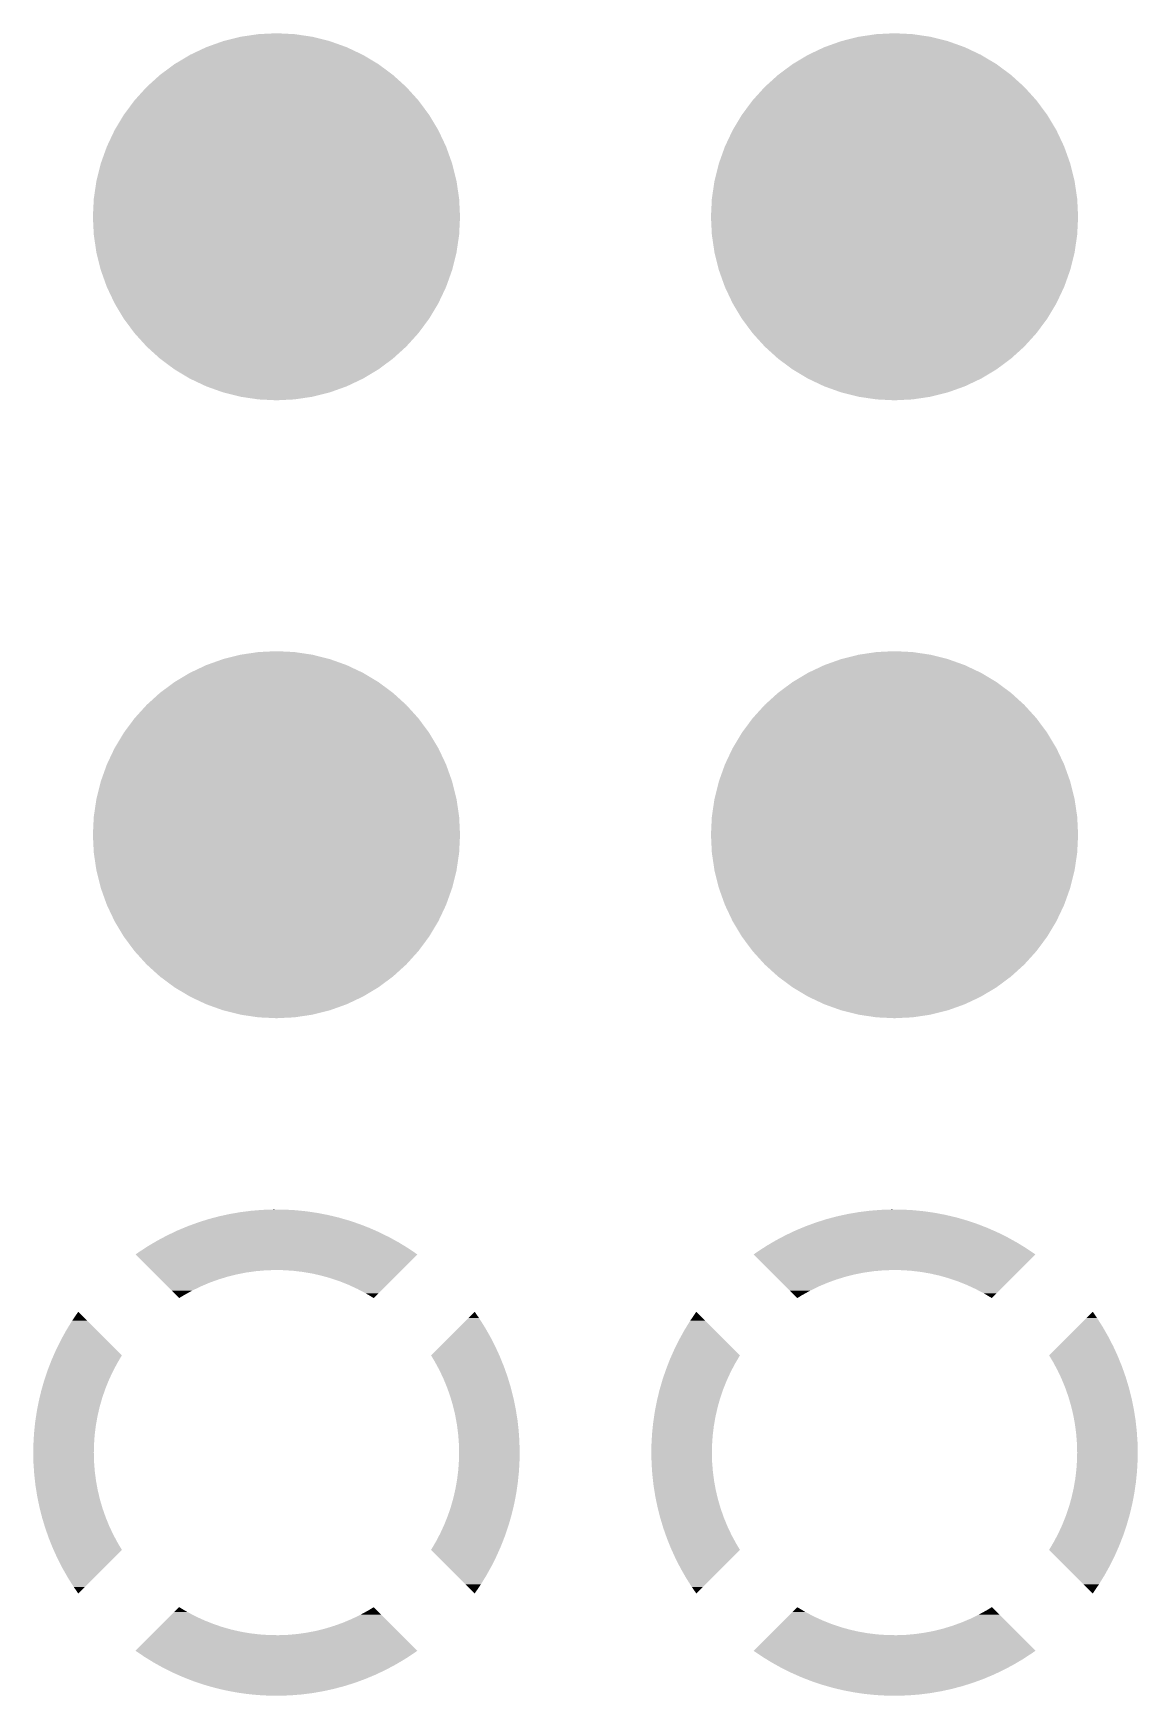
# Model space of a CAD drawing. Extents: x 295 to 953, y 10 to 290.
# Drawn here: x 734.04 to 738.58, y 130.29 to 137.13 of the extents above; entities that cross this region are included whole.
import ezdxf

# ---------------------------------------------------------------- set-up
doc = ezdxf.new("R2010")
doc.units = 0
doc.header["$LTSCALE"] = 5
doc.header["$MEASUREMENT"] = 0
doc.layers.get('0').update_dxf_attribs({"linetype": 'CONTINUOUS', "lineweight": 25})

msp = doc.modelspace()

# ---------------------------------------------------------------- linework, layer by layer
at = {"const_width": 0.7544}
for points in [[(734.6625, 136.3733, 1), (735.4169, 136.3733, 1)], [(737.2025, 136.3733, 1), (737.9569, 136.3733, 1)], [(734.6625, 133.8333, 1), (735.4169, 133.8333, 1)], [(737.2025, 133.8333, 1), (737.9569, 133.8333, 1)]]:
    msp.add_lwpolyline(points, format="xyb", close=True, dxfattribs=at)
for points in [[(734.6999, 132.233), (734.717, 132.2393), (735.3802, 132.233), (735.3616, 132.2393)], [(734.717, 132.2393), (734.7427, 132.2474), (735.3616, 132.2393), (735.3375, 132.2474)], [(734.7427, 132.2474), (734.76, 132.2529), (735.3375, 132.2474), (735.3185, 132.2529)], [(734.76, 132.2529), (734.7862, 132.2599), (735.3185, 132.2529), (735.2942, 132.2599)], [(734.7862, 132.2599), (734.8035, 132.2645), (735.2942, 132.2599), (735.2748, 132.2645)], [(734.8035, 132.2645), (734.8302, 132.2703), (735.2748, 132.2645), (735.2503, 132.2703)], [(734.8302, 132.2703), (734.8475, 132.2741), (735.2503, 132.2703), (735.2305, 132.2741)], [(734.8475, 132.2741), (734.8747, 132.2788), (735.2305, 132.2741), (735.2061, 132.2788)], [(734.8747, 132.2788), (734.8919, 132.2818), (735.2061, 132.2788), (735.1857, 132.2818)], [(734.8919, 132.2818), (734.9199, 132.2853), (735.1857, 132.2818), (735.1615, 132.2853)], [(734.9199, 132.2853), (734.9367, 132.2875), (735.1615, 132.2853), (735.1403, 132.2875)], [(734.9367, 132.2875), (734.9658, 132.2898), (735.1403, 132.2875), (735.1167, 132.2898)], [(734.9658, 132.2898), (734.9816, 132.2911), (735.1167, 132.2898), (735.0933, 132.2911)], [(734.9816, 132.2911), (735.0147, 132.2923), (735.0933, 132.2911), (735.0717, 132.2923)], [(735.0147, 132.2923), (735.0266, 132.2927), (735.0717, 132.2923), (735.0266, 132.2927)], [(737.2399, 132.233), (737.257, 132.2393), (737.9202, 132.233), (737.9016, 132.2393)], [(737.257, 132.2393), (737.2827, 132.2474), (737.9016, 132.2393), (737.8775, 132.2474)], [(737.2827, 132.2474), (737.3, 132.2529), (737.8775, 132.2474), (737.8585, 132.2529)], [(737.3, 132.2529), (737.3262, 132.2599), (737.8585, 132.2529), (737.8342, 132.2599)], [(737.3262, 132.2599), (737.3435, 132.2645), (737.8342, 132.2599), (737.8148, 132.2645)], [(737.3435, 132.2645), (737.3702, 132.2703), (737.8148, 132.2645), (737.7903, 132.2703)], [(737.3702, 132.2703), (737.3875, 132.2741), (737.7903, 132.2703), (737.7705, 132.2741)], [(737.3875, 132.2741), (737.4147, 132.2788), (737.7705, 132.2741), (737.7461, 132.2788)], [(737.4147, 132.2788), (737.4319, 132.2818), (737.7461, 132.2788), (737.7257, 132.2818)], [(737.4319, 132.2818), (737.4599, 132.2853), (737.7257, 132.2818), (737.7015, 132.2853)], [(737.4599, 132.2853), (737.4767, 132.2875), (737.7015, 132.2853), (737.6803, 132.2875)], [(737.4767, 132.2875), (737.5058, 132.2898), (737.6803, 132.2875), (737.6567, 132.2898)], [(737.5058, 132.2898), (737.5216, 132.2911), (737.6567, 132.2898), (737.6333, 132.2911)], [(737.5216, 132.2911), (737.5547, 132.2923), (737.6333, 132.2911), (737.6117, 132.2923)], [(737.5547, 132.2923), (737.5666, 132.2927), (737.6117, 132.2923), (737.5666, 132.2927)], [(734.5366, 132.1567), (734.5526, 132.166), (735.5432, 132.1567), (735.5263, 132.166)], [(734.5526, 132.166), (734.5761, 132.1785), (735.5263, 132.166), (735.5038, 132.1785)], [(734.5761, 132.1785), (734.5924, 132.1871), (735.5038, 132.1785), (735.4864, 132.1871)], [(734.5924, 132.1871), (734.6165, 132.1985), (735.4864, 132.1871), (735.4634, 132.1985)], [(734.6165, 132.1985), (734.6331, 132.2064), (735.4634, 132.1985), (735.4456, 132.2064)], [(734.6331, 132.2064), (734.6578, 132.2167), (735.4456, 132.2064), (735.4222, 132.2167)], [(734.6578, 132.2167), (734.6747, 132.2238), (735.4222, 132.2167), (735.404, 132.2238)], [(734.6747, 132.2238), (734.6999, 132.233), (735.404, 132.2238), (735.3802, 132.233)], [(737.0766, 132.1567), (737.0926, 132.166), (738.0832, 132.1567), (738.0663, 132.166)], [(737.0926, 132.166), (737.1161, 132.1785), (738.0663, 132.166), (738.0438, 132.1785)], [(737.1161, 132.1785), (737.1324, 132.1871), (738.0438, 132.1785), (738.0264, 132.1871)], [(737.1324, 132.1871), (737.1565, 132.1985), (738.0264, 132.1871), (738.0034, 132.1985)], [(737.1565, 132.1985), (737.1731, 132.2064), (738.0034, 132.1985), (737.9856, 132.2064)], [(737.1731, 132.2064), (737.1978, 132.2167), (737.9856, 132.2064), (737.9622, 132.2167)], [(737.1978, 132.2167), (737.2147, 132.2238), (737.9622, 132.2167), (737.944, 132.2238)], [(737.2147, 132.2238), (737.2399, 132.233), (737.944, 132.2238), (737.9202, 132.233)], [(734.4605, 132.1078), (734.4759, 132.1186), (735.6189, 132.1078), (735.603, 132.1186)], [(734.5245, 132.0438), (734.4605, 132.1078), (735.5549, 132.0438), (735.6189, 132.1078)], [(734.4759, 132.1186), (734.4982, 132.1331), (735.603, 132.1186), (735.5816, 132.1331)], [(734.4982, 132.1331), (734.5137, 132.1432), (735.5816, 132.1331), (735.5652, 132.1432)], [(734.5137, 132.1432), (734.5366, 132.1567), (735.5652, 132.1432), (735.5432, 132.1567)], [(737.0005, 132.1078), (737.0159, 132.1186), (738.1589, 132.1078), (738.143, 132.1186)], [(737.0645, 132.0438), (737.0005, 132.1078), (738.0949, 132.0438), (738.1589, 132.1078)], [(737.0159, 132.1186), (737.0382, 132.1331), (738.143, 132.1186), (738.1216, 132.1331)], [(737.0382, 132.1331), (737.0537, 132.1432), (738.1216, 132.1331), (738.1052, 132.1432)], [(737.0537, 132.1432), (737.0766, 132.1567), (738.1052, 132.1432), (738.0832, 132.1567)], [(734.5259, 132.0424), (734.5245, 132.0438), (734.9928, 132.0424), (735.0318, 132.0438)], [(734.5293, 132.039), (734.5259, 132.0424), (734.9539, 132.039), (734.9928, 132.0424)], [(734.5348, 132.0335), (734.5293, 132.039), (734.9152, 132.0335), (734.9539, 132.039)], [(734.5423, 132.026), (734.5348, 132.0335), (734.8769, 132.026), (734.9152, 132.0335)], [(735.0709, 132.0432), (735.0318, 132.0438), (735.5543, 132.0432), (735.5549, 132.0438)], [(735.1098, 132.0406), (735.0709, 132.0432), (735.5517, 132.0406), (735.5543, 132.0432)], [(735.1486, 132.0359), (735.1098, 132.0406), (735.547, 132.0359), (735.5517, 132.0406)], [(735.1871, 132.0293), (735.1486, 132.0359), (735.5404, 132.0293), (735.547, 132.0359)], [(735.2252, 132.0206), (735.1871, 132.0293), (735.5317, 132.0206), (735.5404, 132.0293)], [(737.0659, 132.0424), (737.0645, 132.0438), (737.5328, 132.0424), (737.5718, 132.0438)], [(737.0693, 132.039), (737.0659, 132.0424), (737.4939, 132.039), (737.5328, 132.0424)], [(737.0748, 132.0335), (737.0693, 132.039), (737.4552, 132.0335), (737.4939, 132.039)], [(737.0823, 132.026), (737.0748, 132.0335), (737.4169, 132.026), (737.4552, 132.0335)], [(737.6109, 132.0432), (737.5718, 132.0438), (738.0943, 132.0432), (738.0949, 132.0438)], [(737.6498, 132.0406), (737.6109, 132.0432), (738.0917, 132.0406), (738.0943, 132.0432)], [(737.6886, 132.0359), (737.6498, 132.0406), (738.087, 132.0359), (738.0917, 132.0406)], [(737.7271, 132.0293), (737.6886, 132.0359), (738.0804, 132.0293), (738.087, 132.0359)], [(737.7652, 132.0206), (737.7271, 132.0293), (738.0717, 132.0206), (738.0804, 132.0293)], [(734.5517, 132.0165), (734.5423, 132.026), (734.839, 132.0165), (734.8769, 132.026)], [(734.5631, 132.0051), (734.5517, 132.0165), (734.8017, 132.0051), (734.839, 132.0165)], [(734.5765, 131.9918), (734.5631, 132.0051), (734.765, 131.9918), (734.8017, 132.0051)], [(734.5917, 131.9766), (734.5765, 131.9918), (734.729, 131.9766), (734.765, 131.9918)], [(734.6088, 131.9595), (734.5917, 131.9766), (734.6939, 131.9595), (734.729, 131.9766)], [(735.2627, 132.01), (735.2252, 132.0206), (735.5211, 132.01), (735.5317, 132.0206)], [(735.2997, 131.9974), (735.2627, 132.01), (735.5085, 131.9974), (735.5211, 132.01)], [(735.336, 131.9829), (735.2997, 131.9974), (735.494, 131.9829), (735.5085, 131.9974)], [(735.3714, 131.9666), (735.336, 131.9829), (735.4777, 131.9666), (735.494, 131.9829)], [(735.406, 131.9484), (735.3714, 131.9666), (735.4595, 131.9484), (735.4777, 131.9666)], [(737.0917, 132.0165), (737.0823, 132.026), (737.379, 132.0165), (737.4169, 132.026)], [(737.1031, 132.0051), (737.0917, 132.0165), (737.3417, 132.0051), (737.379, 132.0165)], [(737.1165, 131.9918), (737.1031, 132.0051), (737.305, 131.9918), (737.3417, 132.0051)], [(737.1317, 131.9766), (737.1165, 131.9918), (737.269, 131.9766), (737.305, 131.9918)], [(737.1488, 131.9595), (737.1317, 131.9766), (737.2339, 131.9595), (737.269, 131.9766)], [(737.8027, 132.01), (737.7652, 132.0206), (738.0611, 132.01), (738.0717, 132.0206)], [(737.8397, 131.9974), (737.8027, 132.01), (738.0485, 131.9974), (738.0611, 132.01)], [(737.876, 131.9829), (737.8397, 131.9974), (738.034, 131.9829), (738.0485, 131.9974)], [(737.9114, 131.9666), (737.876, 131.9829), (738.0177, 131.9666), (738.034, 131.9829)], [(737.946, 131.9484), (737.9114, 131.9666), (737.9995, 131.9484), (738.0177, 131.9666)], [(734.6277, 131.9406), (734.6088, 131.9595), (734.6597, 131.9406), (734.6939, 131.9595)], [(734.6398, 131.9285), (734.6277, 131.9406), (734.6398, 131.9285), (734.6597, 131.9406)], [(735.4396, 131.9285), (735.406, 131.9484), (735.4396, 131.9285), (735.4595, 131.9484)], [(737.1677, 131.9406), (737.1488, 131.9595), (737.1997, 131.9406), (737.2339, 131.9595)], [(737.1798, 131.9285), (737.1677, 131.9406), (737.1798, 131.9285), (737.1997, 131.9406)], [(737.9796, 131.9285), (737.946, 131.9484), (737.9796, 131.9285), (737.9995, 131.9484)], [(734.1763, 131.7968), (734.1999, 131.8352), (734.3009, 131.7968), (734.2625, 131.8352)], [(734.1999, 131.8352), (734.2252, 131.8725), (734.2625, 131.8352), (734.2252, 131.8725)], [(735.7898, 131.8081), (735.8279, 131.8462), (735.8964, 131.8081), (735.8723, 131.8462)], [(735.8279, 131.8462), (735.8542, 131.8725), (735.8723, 131.8462), (735.8542, 131.8725)], [(736.7163, 131.7968), (736.7399, 131.8352), (736.8409, 131.7968), (736.8025, 131.8352)], [(736.7399, 131.8352), (736.7652, 131.8725), (736.8025, 131.8352), (736.7652, 131.8725)], [(738.3298, 131.8081), (738.3679, 131.8462), (738.4364, 131.8081), (738.4123, 131.8462)], [(738.3679, 131.8462), (738.3942, 131.8725), (738.4123, 131.8462), (738.3942, 131.8725)], [(734.1345, 131.717), (734.1545, 131.7574), (734.3807, 131.717), (734.3403, 131.7574)], [(734.1545, 131.7574), (734.1763, 131.7968), (734.3403, 131.7574), (734.3009, 131.7968)], [(735.7105, 131.7289), (735.7506, 131.769), (735.9393, 131.7289), (735.9187, 131.769)], [(735.7506, 131.769), (735.7898, 131.8081), (735.9187, 131.769), (735.8964, 131.8081)], [(736.6745, 131.717), (736.6945, 131.7574), (736.9207, 131.717), (736.8803, 131.7574)], [(736.6945, 131.7574), (736.7163, 131.7968), (736.8803, 131.7574), (736.8409, 131.7968)], [(738.2505, 131.7289), (738.2906, 131.769), (738.4793, 131.7289), (738.4587, 131.769)], [(738.2906, 131.769), (738.3298, 131.8081), (738.4587, 131.769), (738.4364, 131.8081)], [(734.1163, 131.6758), (734.124, 131.6932), (734.3942, 131.6758), (734.4045, 131.6932)], [(734.124, 131.6932), (734.1345, 131.717), (734.4045, 131.6932), (734.3807, 131.717)], [(735.6749, 131.6932), (735.7105, 131.7289), (735.9556, 131.6932), (735.9393, 131.7289)], [(735.6781, 131.6879), (735.6749, 131.6932), (735.958, 131.6879), (735.9556, 131.6932)], [(735.6909, 131.6665), (735.6781, 131.6879), (735.9666, 131.6665), (735.958, 131.6879)], [(736.6563, 131.6758), (736.664, 131.6932), (736.9342, 131.6758), (736.9445, 131.6932)], [(736.664, 131.6932), (736.6745, 131.717), (736.9445, 131.6932), (736.9207, 131.717)], [(738.2149, 131.6932), (738.2505, 131.7289), (738.4956, 131.6932), (738.4793, 131.7289)], [(738.2181, 131.6879), (738.2149, 131.6932), (738.498, 131.6879), (738.4956, 131.6932)], [(738.2309, 131.6665), (738.2181, 131.6879), (738.5066, 131.6665), (738.498, 131.6879)], [(734.0856, 131.5911), (734.097, 131.625), (734.3508, 131.5911), (734.3664, 131.625)], [(734.097, 131.625), (734.1, 131.6338), (734.3664, 131.625), (734.371, 131.6338)], [(734.1, 131.6338), (734.11, 131.6596), (734.371, 131.6338), (734.3846, 131.6596)], [(734.11, 131.6596), (734.1163, 131.6758), (734.3846, 131.6596), (734.3942, 131.6758)], [(735.7019, 131.6461), (735.6909, 131.6665), (735.9749, 131.6461), (735.9666, 131.6665)], [(735.7095, 131.6321), (735.7019, 131.6461), (735.9798, 131.6321), (735.9749, 131.6461)], [(735.723, 131.6036), (735.7095, 131.6321), (735.9898, 131.6036), (735.9798, 131.6321)], [(736.6256, 131.5911), (736.637, 131.625), (736.8908, 131.5911), (736.9064, 131.625)], [(736.637, 131.625), (736.64, 131.6338), (736.9064, 131.625), (736.911, 131.6338)], [(736.64, 131.6338), (736.65, 131.6596), (736.911, 131.6338), (736.9246, 131.6596)], [(736.65, 131.6596), (736.6563, 131.6758), (736.9246, 131.6596), (736.9342, 131.6758)], [(738.2419, 131.6461), (738.2309, 131.6665), (738.5149, 131.6461), (738.5066, 131.6665)], [(738.2495, 131.6321), (738.2419, 131.6461), (738.5198, 131.6321), (738.5149, 131.6461)], [(738.263, 131.6036), (738.2495, 131.6321), (738.5298, 131.6036), (738.5198, 131.6321)], [(734.0731, 131.5478), (734.0747, 131.5533), (734.3337, 131.5478), (734.3356, 131.5533)], [(734.0747, 131.5533), (734.0852, 131.5896), (734.3356, 131.5533), (734.3501, 131.5896)], [(734.0852, 131.5896), (734.0856, 131.5911), (734.3501, 131.5896), (734.3508, 131.5911)], [(735.7262, 131.5968), (735.723, 131.6036), (735.9919, 131.5968), (735.9898, 131.6036)], [(735.741, 131.5607), (735.7262, 131.5968), (736.0028, 131.5607), (735.9919, 131.5968)], [(735.7411, 131.5604), (735.741, 131.5607), (736.0028, 131.5604), (736.0028, 131.5607)], [(735.754, 131.5238), (735.7411, 131.5604), (736.0121, 131.5238), (736.0028, 131.5604)], [(736.6131, 131.5478), (736.6147, 131.5533), (736.8737, 131.5478), (736.8756, 131.5533)], [(736.6147, 131.5533), (736.6252, 131.5896), (736.8756, 131.5533), (736.8901, 131.5896)], [(736.6252, 131.5896), (736.6256, 131.5911), (736.8901, 131.5896), (736.8908, 131.5911)], [(738.2662, 131.5968), (738.263, 131.6036), (738.5319, 131.5968), (738.5298, 131.6036)], [(738.281, 131.5607), (738.2662, 131.5968), (738.5428, 131.5607), (738.5319, 131.5968)], [(738.2811, 131.5604), (738.281, 131.5607), (738.5428, 131.5604), (738.5428, 131.5607)], [(738.294, 131.5238), (738.2811, 131.5604), (738.5521, 131.5238), (738.5428, 131.5604)], [(734.0578, 131.4788), (734.0627, 131.504), (734.3124, 131.4788), (734.3195, 131.504)], [(734.0627, 131.504), (734.0656, 131.5163), (734.3195, 131.504), (734.323, 131.5163)], [(734.0656, 131.5163), (734.0731, 131.5478), (734.323, 131.5163), (734.3337, 131.5478)], [(735.7561, 131.5167), (735.754, 131.5238), (736.0139, 131.5167), (736.0121, 131.5238)], [(735.765, 131.4864), (735.7561, 131.5167), (736.0201, 131.4864), (736.0139, 131.5167)], [(735.7683, 131.4726), (735.765, 131.4864), (736.023, 131.4726), (736.0201, 131.4864)], [(736.5978, 131.4788), (736.6027, 131.504), (736.8524, 131.4788), (736.8595, 131.504)], [(736.6027, 131.504), (736.6056, 131.5163), (736.8595, 131.504), (736.863, 131.5163)], [(736.6056, 131.5163), (736.6131, 131.5478), (736.863, 131.5163), (736.8737, 131.5478)], [(738.2961, 131.5167), (738.294, 131.5238), (738.5539, 131.5167), (738.5521, 131.5238)], [(738.305, 131.4864), (738.2961, 131.5167), (738.5601, 131.4864), (738.5539, 131.5167)], [(738.3083, 131.4726), (738.305, 131.4864), (738.563, 131.4726), (738.5601, 131.4864)], [(734.0464, 131.4022), (734.0477, 131.4151), (734.2971, 131.4022), (734.2993, 131.4151)], [(734.0477, 131.4151), (734.0514, 131.4407), (734.2993, 131.4151), (734.3037, 131.4407)], [(734.0514, 131.4407), (734.0542, 131.4597), (734.3037, 131.4407), (734.3081, 131.4597)], [(734.0542, 131.4597), (734.0578, 131.4788), (734.3081, 131.4597), (734.3124, 131.4788)], [(735.7741, 131.4484), (735.7683, 131.4726), (736.0268, 131.4484), (736.023, 131.4726)], [(735.7778, 131.4281), (735.7741, 131.4484), (736.0301, 131.4281), (736.0268, 131.4484)], [(735.7811, 131.41), (735.7778, 131.4281), (736.0321, 131.41), (736.0301, 131.4281)], [(736.5864, 131.4022), (736.5877, 131.4151), (736.8371, 131.4022), (736.8393, 131.4151)], [(736.5877, 131.4151), (736.5914, 131.4407), (736.8393, 131.4151), (736.8437, 131.4407)], [(736.5914, 131.4407), (736.5942, 131.4597), (736.8437, 131.4407), (736.8481, 131.4597)], [(736.5942, 131.4597), (736.5978, 131.4788), (736.8481, 131.4597), (736.8524, 131.4788)], [(738.3141, 131.4484), (738.3083, 131.4726), (738.5668, 131.4484), (738.563, 131.4726)], [(738.3178, 131.4281), (738.3141, 131.4484), (738.5701, 131.4281), (738.5668, 131.4484)], [(738.3211, 131.41), (738.3178, 131.4281), (738.5721, 131.41), (738.5701, 131.4281)], [(734.0407, 131.3253), (734.0428, 131.3634), (734.2898, 131.3253), (734.2924, 131.3634)], [(734.0428, 131.3634), (734.0432, 131.3703), (734.2924, 131.3634), (734.2932, 131.3703)], [(734.0432, 131.3703), (734.0464, 131.4022), (734.2932, 131.3703), (734.2971, 131.4022)], [(735.7846, 131.3833), (735.7811, 131.41), (736.0351, 131.3833), (736.0321, 131.41)], [(735.7862, 131.3713), (735.7846, 131.3833), (736.0359, 131.3713), (736.0351, 131.3833)], [(735.7888, 131.3384), (735.7862, 131.3713), (736.0382, 131.3384), (736.0359, 131.3713)], [(736.5807, 131.3253), (736.5828, 131.3634), (736.8298, 131.3253), (736.8324, 131.3634)], [(736.5828, 131.3634), (736.5832, 131.3703), (736.8324, 131.3634), (736.8332, 131.3703)], [(736.5832, 131.3703), (736.5864, 131.4022), (736.8332, 131.3703), (736.8371, 131.4022)], [(738.3246, 131.3833), (738.3211, 131.41), (738.5751, 131.3833), (738.5721, 131.41)], [(738.3262, 131.3713), (738.3246, 131.3833), (738.5759, 131.3713), (738.5751, 131.3833)], [(738.3288, 131.3384), (738.3262, 131.3713), (738.5782, 131.3384), (738.5759, 131.3713)], [(734.0402, 131.2933), (734.0407, 131.3245), (734.2891, 131.2933), (734.2898, 131.3245)], [(734.0411, 131.2543), (734.0402, 131.2933), (734.2901, 131.2543), (734.2891, 131.2933)], [(734.0407, 131.3245), (734.0407, 131.3253), (734.2898, 131.3245), (734.2898, 131.3253)], [(735.7892, 131.3323), (735.7888, 131.3384), (736.0383, 131.3323), (736.0382, 131.3384)], [(735.7903, 131.2933), (735.7892, 131.3323), (736.0392, 131.2933), (736.0383, 131.3323)], [(735.7896, 131.2621), (735.7903, 131.2933), (736.0387, 131.2621), (736.0392, 131.2933)], [(736.5802, 131.2933), (736.5807, 131.3245), (736.8291, 131.2933), (736.8298, 131.3245)], [(736.5811, 131.2543), (736.5802, 131.2933), (736.8301, 131.2543), (736.8291, 131.2933)], [(736.5807, 131.3245), (736.5807, 131.3253), (736.8298, 131.3245), (736.8298, 131.3253)], [(738.3292, 131.3323), (738.3288, 131.3384), (738.5783, 131.3323), (738.5782, 131.3384)], [(738.3303, 131.2933), (738.3292, 131.3323), (738.5792, 131.2933), (738.5783, 131.3323)], [(738.3296, 131.2621), (738.3303, 131.2933), (738.5787, 131.2621), (738.5792, 131.2933)], [(734.0412, 131.2483), (734.0411, 131.2543), (734.2906, 131.2483), (734.2901, 131.2543)], [(734.0435, 131.2153), (734.0412, 131.2483), (734.2932, 131.2153), (734.2906, 131.2483)], [(734.0443, 131.2033), (734.0435, 131.2153), (734.2948, 131.2033), (734.2932, 131.2153)], [(735.7823, 131.1844), (735.7862, 131.2163), (736.033, 131.1844), (736.0362, 131.2163)], [(735.7862, 131.2163), (735.787, 131.2232), (736.0362, 131.2163), (736.0366, 131.2232)], [(735.787, 131.2232), (735.7896, 131.2613), (736.0366, 131.2232), (736.0387, 131.2613)], [(735.7896, 131.2613), (735.7896, 131.2621), (736.0387, 131.2613), (736.0387, 131.2621)], [(736.5812, 131.2483), (736.5811, 131.2543), (736.8306, 131.2483), (736.8301, 131.2543)], [(736.5835, 131.2153), (736.5812, 131.2483), (736.8332, 131.2153), (736.8306, 131.2483)], [(736.5843, 131.2033), (736.5835, 131.2153), (736.8348, 131.2033), (736.8332, 131.2153)], [(738.3223, 131.1844), (738.3262, 131.2163), (738.573, 131.1844), (738.5762, 131.2163)], [(738.3262, 131.2163), (738.327, 131.2232), (738.5762, 131.2163), (738.5766, 131.2232)], [(738.327, 131.2232), (738.3296, 131.2613), (738.5766, 131.2232), (738.5787, 131.2613)], [(738.3296, 131.2613), (738.3296, 131.2621), (738.5787, 131.2613), (738.5787, 131.2621)], [(734.0473, 131.1766), (734.0443, 131.2033), (734.2983, 131.1766), (734.2948, 131.2033)], [(734.0493, 131.1585), (734.0473, 131.1766), (734.3016, 131.1585), (734.2983, 131.1766)], [(734.0526, 131.1382), (734.0493, 131.1585), (734.3053, 131.1382), (734.3016, 131.1585)], [(735.7713, 131.1269), (735.7756, 131.1459), (736.0252, 131.1269), (736.028, 131.1459)], [(735.7756, 131.1459), (735.7801, 131.1715), (736.028, 131.1459), (736.0317, 131.1715)], [(735.7801, 131.1715), (735.7823, 131.1844), (736.0317, 131.1715), (736.033, 131.1844)], [(736.5873, 131.1766), (736.5843, 131.2033), (736.8383, 131.1766), (736.8348, 131.2033)], [(736.5893, 131.1585), (736.5873, 131.1766), (736.8416, 131.1585), (736.8383, 131.1766)], [(736.5926, 131.1382), (736.5893, 131.1585), (736.8453, 131.1382), (736.8416, 131.1585)], [(738.3113, 131.1269), (738.3156, 131.1459), (738.5652, 131.1269), (738.568, 131.1459)], [(738.3156, 131.1459), (738.3201, 131.1715), (738.568, 131.1459), (738.5717, 131.1715)], [(738.3201, 131.1715), (738.3223, 131.1844), (738.5717, 131.1715), (738.573, 131.1844)], [(734.0564, 131.114), (734.0526, 131.1382), (734.3111, 131.114), (734.3053, 131.1382)], [(734.0593, 131.1002), (734.0564, 131.114), (734.3144, 131.1002), (734.3111, 131.114)], [(734.0655, 131.0699), (734.0593, 131.1002), (734.3233, 131.0699), (734.3144, 131.1002)], [(735.7564, 131.0703), (735.7599, 131.0826), (736.0138, 131.0703), (736.0167, 131.0826)], [(735.7599, 131.0826), (735.767, 131.1078), (736.0167, 131.0826), (736.0216, 131.1078)], [(735.767, 131.1078), (735.7713, 131.1269), (736.0216, 131.1078), (736.0252, 131.1269)], [(736.5964, 131.114), (736.5926, 131.1382), (736.8511, 131.114), (736.8453, 131.1382)], [(736.5993, 131.1002), (736.5964, 131.114), (736.8544, 131.1002), (736.8511, 131.114)], [(736.6055, 131.0699), (736.5993, 131.1002), (736.8633, 131.0699), (736.8544, 131.1002)], [(738.2964, 131.0703), (738.2999, 131.0826), (738.5538, 131.0703), (738.5567, 131.0826)], [(738.2999, 131.0826), (738.307, 131.1078), (738.5567, 131.0826), (738.5616, 131.1078)], [(738.307, 131.1078), (738.3113, 131.1269), (738.5616, 131.1078), (738.5652, 131.1269)], [(734.0673, 131.0628), (734.0655, 131.0699), (734.3254, 131.0628), (734.3233, 131.0699)], [(734.0766, 131.0262), (734.0673, 131.0628), (734.3383, 131.0262), (734.3254, 131.0628)], [(734.0766, 131.0259), (734.0766, 131.0262), (734.3384, 131.0259), (734.3383, 131.0262)], [(734.0875, 130.9898), (734.0766, 131.0259), (734.3532, 130.9898), (734.3384, 131.0259)], [(735.7293, 130.997), (735.7438, 131.0333), (735.9942, 130.997), (736.0047, 131.0333)], [(735.7438, 131.0333), (735.7457, 131.0388), (736.0047, 131.0333), (736.0062, 131.0388)], [(735.7457, 131.0388), (735.7564, 131.0703), (736.0062, 131.0388), (736.0138, 131.0703)], [(736.6073, 131.0628), (736.6055, 131.0699), (736.8654, 131.0628), (736.8633, 131.0699)], [(736.6166, 131.0262), (736.6073, 131.0628), (736.8783, 131.0262), (736.8654, 131.0628)], [(736.6166, 131.0259), (736.6166, 131.0262), (736.8784, 131.0259), (736.8783, 131.0262)], [(736.6275, 130.9898), (736.6166, 131.0259), (736.8932, 130.9898), (736.8784, 131.0259)], [(738.2693, 130.997), (738.2838, 131.0333), (738.5342, 130.997), (738.5447, 131.0333)], [(738.2838, 131.0333), (738.2857, 131.0388), (738.5447, 131.0333), (738.5462, 131.0388)], [(738.2857, 131.0388), (738.2964, 131.0703), (738.5462, 131.0388), (738.5538, 131.0703)], [(734.0896, 130.983), (734.0875, 130.9898), (734.3564, 130.983), (734.3532, 130.9898)], [(734.0996, 130.9545), (734.0896, 130.983), (734.3699, 130.9545), (734.3564, 130.983)], [(734.1045, 130.9405), (734.0996, 130.9545), (734.3775, 130.9405), (734.3699, 130.9545)], [(734.1128, 130.9201), (734.1045, 130.9405), (734.3885, 130.9201), (734.3775, 130.9405)], [(735.6948, 130.927), (735.7084, 130.9528), (735.9694, 130.927), (735.9794, 130.9528)], [(735.7084, 130.9528), (735.713, 130.9616), (735.9794, 130.9528), (735.9823, 130.9616)], [(735.713, 130.9616), (735.7286, 130.9955), (735.9823, 130.9616), (735.9938, 130.9955)], [(735.7286, 130.9955), (735.7293, 130.997), (735.9938, 130.9955), (735.9942, 130.997)], [(736.6296, 130.983), (736.6275, 130.9898), (736.8964, 130.983), (736.8932, 130.9898)], [(736.6396, 130.9545), (736.6296, 130.983), (736.9099, 130.9545), (736.8964, 130.983)], [(736.6445, 130.9405), (736.6396, 130.9545), (736.9175, 130.9405), (736.9099, 130.9545)], [(736.6528, 130.9201), (736.6445, 130.9405), (736.9285, 130.9201), (736.9175, 130.9405)], [(738.2348, 130.927), (738.2484, 130.9528), (738.5094, 130.927), (738.5194, 130.9528)], [(738.2484, 130.9528), (738.253, 130.9616), (738.5194, 130.9528), (738.5223, 130.9616)], [(738.253, 130.9616), (738.2686, 130.9955), (738.5223, 130.9616), (738.5338, 130.9955)], [(738.2686, 130.9955), (738.2693, 130.997), (738.5338, 130.9955), (738.5342, 130.997)], [(734.1214, 130.8987), (734.1128, 130.9201), (734.4013, 130.8987), (734.3885, 130.9201)], [(734.1238, 130.8934), (734.1214, 130.8987), (734.4045, 130.8934), (734.4013, 130.8987)], [(734.1401, 130.8577), (734.1238, 130.8934), (734.3689, 130.8577), (734.4045, 130.8934)], [(735.6749, 130.8934), (735.6852, 130.9108), (735.9554, 130.8934), (735.9631, 130.9108)], [(735.6987, 130.8696), (735.6749, 130.8934), (735.9449, 130.8696), (735.9554, 130.8934)], [(735.6852, 130.9108), (735.6948, 130.927), (735.9631, 130.9108), (735.9694, 130.927)], [(735.7391, 130.8292), (735.6987, 130.8696), (735.9249, 130.8292), (735.9449, 130.8696)], [(736.6614, 130.8987), (736.6528, 130.9201), (736.9413, 130.8987), (736.9285, 130.9201)], [(736.6638, 130.8934), (736.6614, 130.8987), (736.9445, 130.8934), (736.9413, 130.8987)], [(736.6801, 130.8577), (736.6638, 130.8934), (736.9089, 130.8577), (736.9445, 130.8934)], [(738.2149, 130.8934), (738.2252, 130.9108), (738.4954, 130.8934), (738.5031, 130.9108)], [(738.2387, 130.8696), (738.2149, 130.8934), (738.4849, 130.8696), (738.4954, 130.8934)], [(738.2252, 130.9108), (738.2348, 130.927), (738.5031, 130.9108), (738.5094, 130.927)], [(738.2791, 130.8292), (738.2387, 130.8696), (738.4649, 130.8292), (738.4849, 130.8696)], [(734.1606, 130.8176), (734.1401, 130.8577), (734.3288, 130.8176), (734.3689, 130.8577)], [(734.183, 130.7785), (734.1606, 130.8176), (734.2896, 130.7785), (734.3288, 130.8176)], [(735.7785, 130.7898), (735.7391, 130.8292), (735.9031, 130.7898), (735.9249, 130.8292)], [(736.7006, 130.8176), (736.6801, 130.8577), (736.8688, 130.8176), (736.9089, 130.8577)], [(736.723, 130.7785), (736.7006, 130.8176), (736.8296, 130.7785), (736.8688, 130.8176)], [(738.3185, 130.7898), (738.2791, 130.8292), (738.4431, 130.7898), (738.4649, 130.8292)], [(734.2071, 130.7404), (734.183, 130.7785), (734.2515, 130.7404), (734.2896, 130.7785)], [(734.2252, 130.7141), (734.2071, 130.7404), (734.2252, 130.7141), (734.2515, 130.7404)], [(735.8169, 130.7514), (735.7785, 130.7898), (735.8795, 130.7514), (735.9031, 130.7898)], [(735.8542, 130.7141), (735.8169, 130.7514), (735.8542, 130.7141), (735.8795, 130.7514)], [(736.7471, 130.7404), (736.723, 130.7785), (736.7915, 130.7404), (736.8296, 130.7785)], [(736.7652, 130.7141), (736.7471, 130.7404), (736.7652, 130.7141), (736.7915, 130.7404)], [(738.3569, 130.7514), (738.3185, 130.7898), (738.4195, 130.7514), (738.4431, 130.7898)], [(738.3942, 130.7141), (738.3569, 130.7514), (738.3942, 130.7141), (738.4195, 130.7514)], [(734.5709, 130.5892), (734.5854, 130.6037), (734.7797, 130.5892), (734.7434, 130.6037)], [(734.5854, 130.6037), (734.6017, 130.62), (734.7434, 130.6037), (734.7079, 130.62)], [(734.6017, 130.62), (734.6199, 130.6382), (734.7079, 130.62), (734.6734, 130.6382)], [(734.6199, 130.6382), (734.6398, 130.6581), (734.6734, 130.6382), (734.6398, 130.6581)], [(735.2777, 130.5815), (735.3144, 130.5948), (735.5162, 130.5815), (735.5029, 130.5948)], [(735.3144, 130.5948), (735.3504, 130.61), (735.5029, 130.5948), (735.4877, 130.61)], [(735.3504, 130.61), (735.3855, 130.6271), (735.4877, 130.61), (735.4706, 130.6271)], [(735.3855, 130.6271), (735.4197, 130.646), (735.4706, 130.6271), (735.4517, 130.646)], [(735.4197, 130.646), (735.4396, 130.6581), (735.4517, 130.646), (735.4396, 130.6581)], [(737.1109, 130.5892), (737.1254, 130.6037), (737.3197, 130.5892), (737.2834, 130.6037)], [(737.1254, 130.6037), (737.1417, 130.62), (737.2834, 130.6037), (737.2479, 130.62)], [(737.1417, 130.62), (737.1599, 130.6382), (737.2479, 130.62), (737.2134, 130.6382)], [(737.1599, 130.6382), (737.1798, 130.6581), (737.2134, 130.6382), (737.1798, 130.6581)], [(737.8177, 130.5815), (737.8544, 130.5948), (738.0562, 130.5815), (738.0429, 130.5948)], [(737.8544, 130.5948), (737.8904, 130.61), (738.0429, 130.5948), (738.0277, 130.61)], [(737.8904, 130.61), (737.9255, 130.6271), (738.0277, 130.61), (738.0106, 130.6271)], [(737.9255, 130.6271), (737.9597, 130.646), (738.0106, 130.6271), (737.9917, 130.646)], [(737.9597, 130.646), (737.9796, 130.6581), (737.9917, 130.646), (737.9796, 130.6581)], [(734.4604, 130.4788), (734.5244, 130.5428), (735.6189, 130.4788), (735.5549, 130.5428)], [(734.5244, 130.5428), (734.5251, 130.5434), (735.0476, 130.5428), (735.0085, 130.5434)], [(734.5251, 130.5434), (734.5277, 130.546), (735.0085, 130.5434), (734.9696, 130.546)], [(734.5277, 130.546), (734.5324, 130.5507), (734.9696, 130.546), (734.9308, 130.5507)], [(734.5324, 130.5507), (734.539, 130.5573), (734.9308, 130.5507), (734.8923, 130.5573)], [(734.539, 130.5573), (734.5477, 130.566), (734.8923, 130.5573), (734.8542, 130.566)], [(734.5477, 130.566), (734.5583, 130.5766), (734.8542, 130.566), (734.8167, 130.5766)], [(734.5583, 130.5766), (734.5709, 130.5892), (734.8167, 130.5766), (734.7797, 130.5892)], [(735.0476, 130.5428), (735.0866, 130.5442), (735.5549, 130.5428), (735.5535, 130.5442)], [(735.0866, 130.5442), (735.1255, 130.5477), (735.5535, 130.5442), (735.5501, 130.5477)], [(735.1255, 130.5477), (735.1641, 130.5531), (735.5501, 130.5477), (735.5446, 130.5531)], [(735.1641, 130.5531), (735.2025, 130.5606), (735.5446, 130.5531), (735.5371, 130.5606)], [(735.2025, 130.5606), (735.2404, 130.5701), (735.5371, 130.5606), (735.5277, 130.5701)], [(735.2404, 130.5701), (735.2777, 130.5815), (735.5277, 130.5701), (735.5162, 130.5815)], [(737.0004, 130.4788), (737.0644, 130.5428), (738.1589, 130.4788), (738.0949, 130.5428)], [(737.0644, 130.5428), (737.0651, 130.5434), (737.5876, 130.5428), (737.5485, 130.5434)], [(737.0651, 130.5434), (737.0677, 130.546), (737.5485, 130.5434), (737.5096, 130.546)], [(737.0677, 130.546), (737.0724, 130.5507), (737.5096, 130.546), (737.4708, 130.5507)], [(737.0724, 130.5507), (737.079, 130.5573), (737.4708, 130.5507), (737.4323, 130.5573)], [(737.079, 130.5573), (737.0877, 130.566), (737.4323, 130.5573), (737.3942, 130.566)], [(737.0877, 130.566), (737.0983, 130.5766), (737.3942, 130.566), (737.3567, 130.5766)], [(737.0983, 130.5766), (737.1109, 130.5892), (737.3567, 130.5766), (737.3197, 130.5892)], [(737.5876, 130.5428), (737.6266, 130.5442), (738.0949, 130.5428), (738.0935, 130.5442)], [(737.6266, 130.5442), (737.6655, 130.5477), (738.0935, 130.5442), (738.0901, 130.5477)], [(737.6655, 130.5477), (737.7041, 130.5531), (738.0901, 130.5477), (738.0846, 130.5531)], [(737.7041, 130.5531), (737.7425, 130.5606), (738.0846, 130.5531), (738.0771, 130.5606)], [(737.7425, 130.5606), (737.7804, 130.5701), (738.0771, 130.5606), (738.0677, 130.5701)], [(737.7804, 130.5701), (737.8177, 130.5815), (738.0677, 130.5701), (738.0562, 130.5815)], [(734.4764, 130.468), (734.4604, 130.4788), (735.6034, 130.468), (735.6189, 130.4788)], [(734.4978, 130.4535), (734.4764, 130.468), (735.5812, 130.4535), (735.6034, 130.468)], [(737.0164, 130.468), (737.0004, 130.4788), (738.1434, 130.468), (738.1589, 130.4788)], [(737.0378, 130.4535), (737.0164, 130.468), (738.1212, 130.4535), (738.1434, 130.468)], [(734.5142, 130.4434), (734.4978, 130.4535), (735.5657, 130.4434), (735.5812, 130.4535)], [(734.5362, 130.4299), (734.5142, 130.4434), (735.5427, 130.4299), (735.5657, 130.4434)], [(734.5531, 130.4206), (734.5362, 130.4299), (735.5268, 130.4206), (735.5427, 130.4299)], [(734.5756, 130.4081), (734.5531, 130.4206), (735.5033, 130.4081), (735.5268, 130.4206)], [(734.593, 130.3995), (734.5756, 130.4081), (735.487, 130.3995), (735.5033, 130.4081)], [(734.616, 130.3881), (734.593, 130.3995), (735.4629, 130.3881), (735.487, 130.3995)], [(737.0542, 130.4434), (737.0378, 130.4535), (738.1057, 130.4434), (738.1212, 130.4535)], [(737.0762, 130.4299), (737.0542, 130.4434), (738.0827, 130.4299), (738.1057, 130.4434)], [(737.0931, 130.4206), (737.0762, 130.4299), (738.0668, 130.4206), (738.0827, 130.4299)], [(737.1156, 130.4081), (737.0931, 130.4206), (738.0433, 130.4081), (738.0668, 130.4206)], [(737.133, 130.3995), (737.1156, 130.4081), (738.027, 130.3995), (738.0433, 130.4081)], [(737.156, 130.3881), (737.133, 130.3995), (738.0029, 130.3881), (738.027, 130.3995)], [(734.6338, 130.3802), (734.616, 130.3881), (735.4463, 130.3802), (735.4629, 130.3881)], [(734.6572, 130.3699), (734.6338, 130.3802), (735.4216, 130.3699), (735.4463, 130.3802)], [(734.6754, 130.3628), (734.6572, 130.3699), (735.4047, 130.3628), (735.4216, 130.3699)], [(734.6992, 130.3536), (734.6754, 130.3628), (735.3795, 130.3536), (735.4047, 130.3628)], [(734.7178, 130.3473), (734.6992, 130.3536), (735.3624, 130.3473), (735.3795, 130.3536)], [(734.7419, 130.3392), (734.7178, 130.3473), (735.3367, 130.3392), (735.3624, 130.3473)], [(734.7609, 130.3337), (734.7419, 130.3392), (735.3194, 130.3337), (735.3367, 130.3392)], [(734.7852, 130.3268), (734.7609, 130.3337), (735.2932, 130.3268), (735.3194, 130.3337)], [(734.8046, 130.3221), (734.7852, 130.3268), (735.2759, 130.3221), (735.2932, 130.3268)], [(734.829, 130.3163), (734.8046, 130.3221), (735.2492, 130.3163), (735.2759, 130.3221)], [(737.1738, 130.3802), (737.156, 130.3881), (737.9863, 130.3802), (738.0029, 130.3881)], [(737.1972, 130.3699), (737.1738, 130.3802), (737.9616, 130.3699), (737.9863, 130.3802)], [(737.2154, 130.3628), (737.1972, 130.3699), (737.9447, 130.3628), (737.9616, 130.3699)], [(737.2392, 130.3536), (737.2154, 130.3628), (737.9195, 130.3536), (737.9447, 130.3628)], [(737.2578, 130.3473), (737.2392, 130.3536), (737.9024, 130.3473), (737.9195, 130.3536)], [(737.2819, 130.3392), (737.2578, 130.3473), (737.8767, 130.3392), (737.9024, 130.3473)], [(737.3009, 130.3337), (737.2819, 130.3392), (737.8594, 130.3337), (737.8767, 130.3392)], [(737.3252, 130.3268), (737.3009, 130.3337), (737.8332, 130.3268), (737.8594, 130.3337)], [(737.3446, 130.3221), (737.3252, 130.3268), (737.8159, 130.3221), (737.8332, 130.3268)], [(737.369, 130.3163), (737.3446, 130.3221), (737.7892, 130.3163), (737.8159, 130.3221)], [(734.8489, 130.3125), (734.829, 130.3163), (735.2318, 130.3125), (735.2492, 130.3163)], [(734.8733, 130.3078), (734.8489, 130.3125), (735.2046, 130.3078), (735.2318, 130.3125)], [(734.8937, 130.3048), (734.8733, 130.3078), (735.1874, 130.3048), (735.2046, 130.3078)], [(734.9179, 130.3013), (734.8937, 130.3048), (735.1595, 130.3013), (735.1874, 130.3048)], [(734.9391, 130.2991), (734.9179, 130.3013), (735.1427, 130.2991), (735.1595, 130.3013)], [(734.9627, 130.2968), (734.9391, 130.2991), (735.1136, 130.2968), (735.1427, 130.2991)], [(734.9861, 130.2955), (734.9627, 130.2968), (735.0978, 130.2955), (735.1136, 130.2968)], [(735.0077, 130.2943), (734.9861, 130.2955), (735.0647, 130.2943), (735.0978, 130.2955)], [(735.0528, 130.2939), (735.0077, 130.2943), (735.0528, 130.2939), (735.0647, 130.2943)], [(737.3889, 130.3125), (737.369, 130.3163), (737.7718, 130.3125), (737.7892, 130.3163)], [(737.4133, 130.3078), (737.3889, 130.3125), (737.7446, 130.3078), (737.7718, 130.3125)], [(737.4337, 130.3048), (737.4133, 130.3078), (737.7274, 130.3048), (737.7446, 130.3078)], [(737.4579, 130.3013), (737.4337, 130.3048), (737.6995, 130.3013), (737.7274, 130.3048)], [(737.4791, 130.2991), (737.4579, 130.3013), (737.6827, 130.2991), (737.6995, 130.3013)], [(737.5027, 130.2968), (737.4791, 130.2991), (737.6536, 130.2968), (737.6827, 130.2991)], [(737.5261, 130.2955), (737.5027, 130.2968), (737.6378, 130.2955), (737.6536, 130.2968)], [(737.5477, 130.2943), (737.5261, 130.2955), (737.6047, 130.2943), (737.6378, 130.2955)], [(737.5928, 130.2939), (737.5477, 130.2943), (737.5928, 130.2939), (737.6047, 130.2943)]]:
    msp.add_solid(points)

doc.saveas('drawing.dxf')
